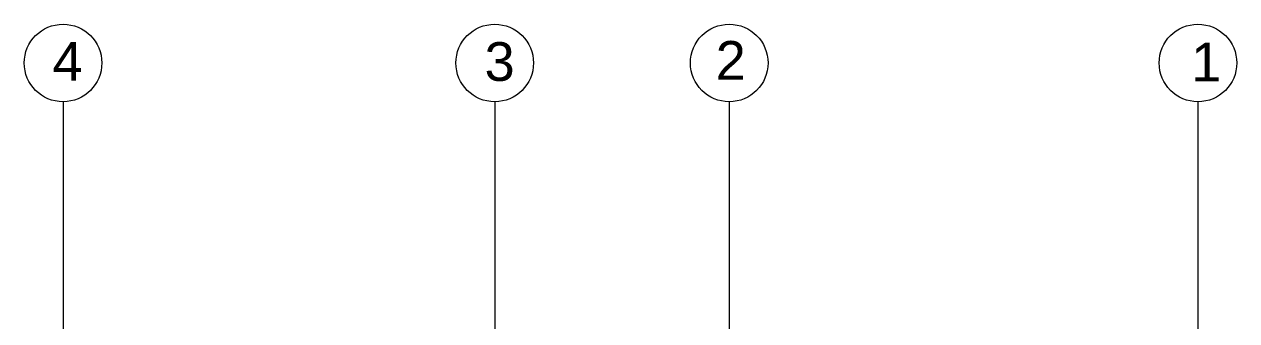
# Model space of a CAD drawing. Header units: metres. Extents: x 60.2 to 106, y 8.7 to 62.9.
# Drawn here: x 62.08 to 68.33, y 49.83 to 51.36 of the extents above; entities that cross this region are included whole.
import ezdxf

# ---------------------------------------------------------------- set-up
doc = ezdxf.new("R2010")
doc.units = ezdxf.units.M
doc.header["$LTSCALE"] = 5
doc.header["$MEASUREMENT"] = 0
doc.layers.add('A-ANNO-DIMS', color=3, linetype='Continuous', lineweight=9)
doc.layers.add('A-ANNO-TEXT', color=3, linetype='Continuous', lineweight=18)
doc.styles.add('ARIAL', font='arial.ttf')

msp = doc.modelspace()

# ---------------------------------------------------------------- linework, layer by layer
at = {"layer": 'A-ANNO-DIMS'}
for p, q in [((62.28, 50.9605), (62.28, 44.642)), ((64.5048, 50.9605), (64.5048, 44.642)), ((65.7135, 50.9605), (65.7135, 44.642)), ((68.1293, 50.9605), (68.1293, 44.642))]:
    msp.add_line(p, q, dxfattribs=at)
for centre in [(62.28, 51.1605), (64.5048, 51.1605), (65.7135, 51.1605), (68.1293, 51.1605)]:
    msp.add_circle(centre, 0.2, dxfattribs=at)

# ---------------------------------------------------------------- texts
at = {"layer": 'A-ANNO-TEXT', "char_height": 0.2, "attachment_point": 1, "style": 'ARIAL'}
for s, insert in [('4', (62.226, 51.2694)), ('3', (64.4524, 51.2679)), ('2', (65.6436, 51.2737)), ('1', (68.094, 51.2654))]:
    msp.add_mtext_dynamic_manual_height_columns(s, width=0.340207, gutter_width=9, heights=[0], dxfattribs=dict(at, insert=insert))

doc.saveas('drawing.dxf')
